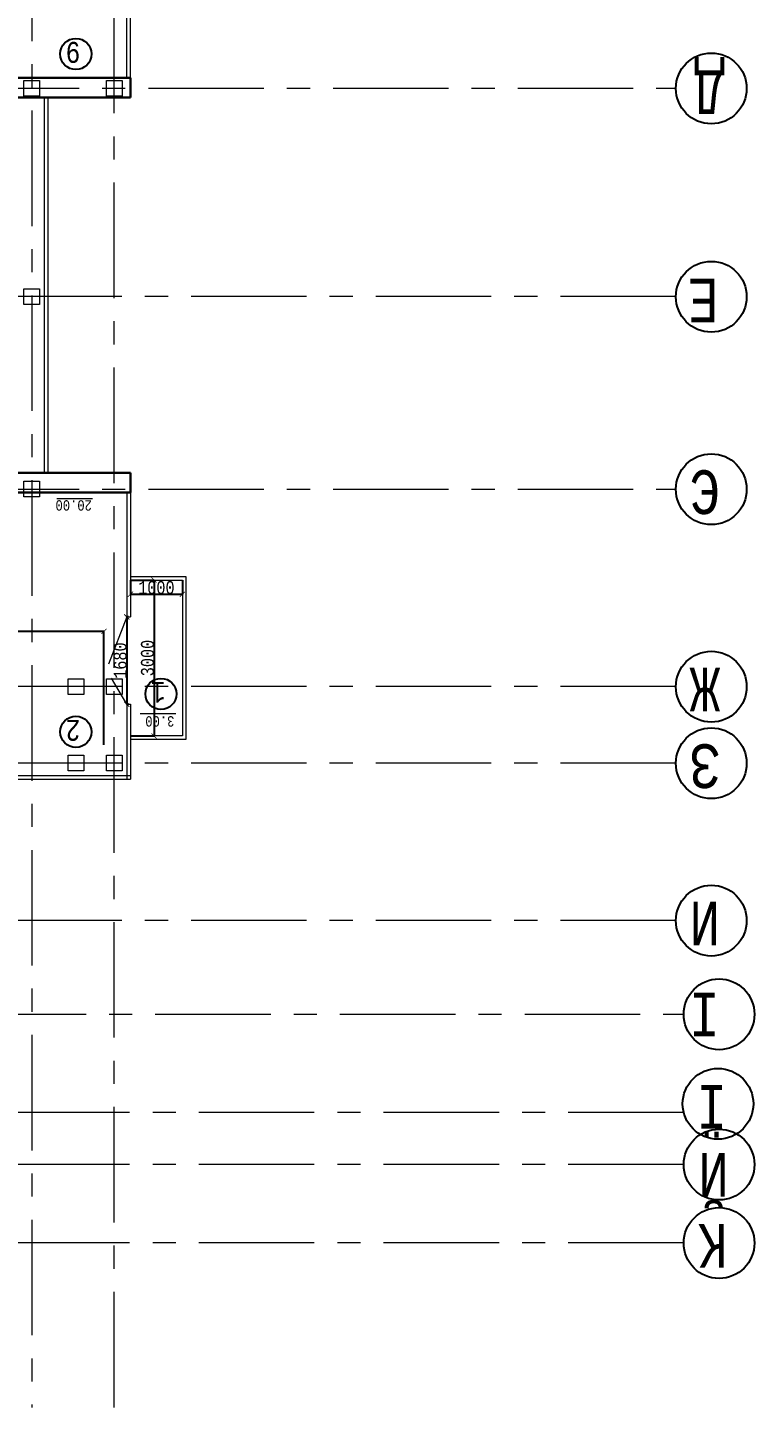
# Model space of a CAD drawing. Header units: millimetres. Extents: x -689206 to 4969298, y -1019800 to 703299.
# Drawn here: x 386916 to 400911, y -964574 to -938033 of the extents above; entities that cross this region are included whole.
import ezdxf

# ---------------------------------------------------------------- set-up
doc = ezdxf.new("R2010")
doc.units = ezdxf.units.MM
doc.linetypes.add('осеваяX2', pattern=[101.6, 63.5, -12.7, 12.7, -12.7])
for name, color, linetype, lineweight in [('б', 231, 'Continuous', 30), ('БАЛКОН', 7, 'Continuous', 20), ('ОКНА', 250, 'Continuous', 20), ('ПЕРЕГОРОДКИ', 252, 'Continuous', 9), ('РАЗМЕРЫ', 7, 'Continuous', 9), ('стены', 7, 'Continuous', 20)]:
    doc.layers.add(name, color=color, linetype=linetype, lineweight=lineweight)
doc.layers.add('сетка', color=104, linetype='Continuous')
doc.layers.add('четотам', color=7, linetype='Continuous')
doc.styles.add('Аннотативный', font='isocteur.ttf', dxfattribs={"width": 0.7, "height": 250})
doc.dimstyles.new('Аннотативный', dxfattribs={"dimscale": 0, "dimtxt": 250, "dimasz": 100, "dimexe": 1.25, "dimexo": 0.625, "dimtad": 1, "dimdec": 0, "dimtxsty": 'Аннотативный', "dimblk": 'ARCHTICK', "dimcen": 2.5, "dimadec": 0, "dimazin": 0, "dimtfac": 1, "dimtdec": 0, "dimtmove": 0, "dimatfit": 3, "dimfxl": 1, "dimarcsym": 0})

# ---------------------------------------------------------------- blocks, each defined once
blk = doc.blocks.new('_ArchTick')
at = {"color": 0, "linetype": 'ByBlock', "const_width": 0.15}
blk.add_lwpolyline([(-0.5, -0.5), (0.5, 0.5)], dxfattribs=at)
blk = doc.blocks.new('*D4279')
at = {"layer": 'Defpoints', "color": 0, "linetype": 'ByBlock', "lineweight": 5, "transparency": 16777216}
for p in [(388896, -948659), (388896, -951659), (389352, -951659)]:
    blk.add_point(p, dxfattribs=at)
at = {"layer": 'б', "color": 0, "linetype": 'ByBlock', "lineweight": -2, "transparency": 16777216}
for p, q in [((388897, -948659), (389353, -948659)), ((389352, -948659), (389352, -951659)), ((388897, -951659), (389353, -951659))]:
    blk.add_line(p, q, dxfattribs=at)
at = {"layer": 'б', "color": 0, "linetype": 'ByBlock', "lineweight": -2, "transparency": 16777216, "xscale": 100, "yscale": 100, "zscale": 100}
for p, rotation in [((389352, -948659), 90), ((389352, -951659), 270)]:
    blk.add_blockref('_ArchTick', p, dxfattribs=dict(at, rotation=rotation))
at = {"layer": 'б', "color": 0, "linetype": 'ByBlock', "lineweight": 5, "transparency": 16777216, "insert": (389226, -950159), "char_height": 250, "attachment_point": 5, "rotation": 90, "style": 'Аннотативный'}
blk.add_mtext('3000', dxfattribs=at)
blk = doc.blocks.new('*D4280')
at = {"layer": 'Defpoints', "color": 0, "linetype": 'ByBlock', "lineweight": 5, "transparency": 16777216}
for p in [(388896, -948659), (389896, -948659), (389896, -948932)]:
    blk.add_point(p, dxfattribs=at)
at = {"layer": 'б', "color": 0, "linetype": 'ByBlock', "lineweight": -2, "transparency": 16777216}
for p, q in [((388896, -948659), (388896, -948933)), ((389896, -948659), (389896, -948933)), ((388896, -948932), (389896, -948932))]:
    blk.add_line(p, q, dxfattribs=at)
at = {"layer": 'б', "color": 0, "linetype": 'ByBlock', "lineweight": -2, "transparency": 16777216, "xscale": 100, "yscale": 100, "zscale": 100, "rotation": 180}
blk.add_blockref('_ArchTick', (388896, -948932), dxfattribs=at)
at = {"layer": 'б', "color": 0, "linetype": 'ByBlock', "lineweight": -2, "transparency": 16777216, "xscale": 100, "yscale": 100, "zscale": 100}
blk.add_blockref('_ArchTick', (389896, -948932), dxfattribs=at)
at = {"layer": 'б', "color": 0, "linetype": 'ByBlock', "lineweight": 5, "transparency": 16777216, "insert": (389396, -948806), "char_height": 250, "attachment_point": 5, "style": 'Аннотативный'}
blk.add_mtext('1000', dxfattribs=at)
blk = doc.blocks.new('*D4344')
at = {"layer": 'Defpoints', "color": 0, "linetype": 'ByBlock', "lineweight": 5, "transparency": 16777216}
for p in [(384386, -949646), (384386, -951686), (388386, -951830)]:
    blk.add_point(p, dxfattribs=at)
at = {"layer": 'РАЗМЕРЫ', "color": 0, "linetype": 'ByBlock', "lineweight": -2, "transparency": 16777216}
for p, q in [((384386, -951686), (384386, -949645)), ((388386, -949646), (384386, -949646)), ((388386, -951830), (388386, -949645))]:
    blk.add_line(p, q, dxfattribs=at)
at = {"layer": 'РАЗМЕРЫ', "color": 0, "linetype": 'ByBlock', "lineweight": -2, "transparency": 16777216, "xscale": 100, "yscale": 100, "zscale": 100, "rotation": 180}
blk.add_blockref('_ArchTick', (384386, -949646), dxfattribs=at)
at = {"layer": 'РАЗМЕРЫ', "color": 0, "linetype": 'ByBlock', "lineweight": -2, "transparency": 16777216, "xscale": 100, "yscale": 100, "zscale": 100}
blk.add_blockref('_ArchTick', (388386, -949646), dxfattribs=at)
at = {"layer": 'РАЗМЕРЫ', "color": 0, "linetype": 'ByBlock', "lineweight": 20, "transparency": 16777216, "insert": (386386, -949520), "char_height": 250, "attachment_point": 5, "style": 'Аннотативный'}
blk.add_mtext('4000', dxfattribs=at)
blk = doc.blocks.new('*D4433')
at = {"layer": 'Defpoints', "color": 0, "lineweight": 5, "ltscale": 35, "transparency": 16777216}
for p in [(388861, -949369), (388826, -951049), (388861, -951049)]:
    blk.add_point(p, dxfattribs=at)
at = {"layer": 'РАЗМЕРЫ', "color": 0, "lineweight": -2, "ltscale": 35, "transparency": 16777216}
for p, q in [((388860, -949369), (388825, -949369)), ((388826, -949369), (388826, -951049)), ((388860, -951049), (388825, -951049))]:
    blk.add_line(p, q, dxfattribs=at)
at = {"layer": 'РАЗМЕРЫ', "color": 0, "lineweight": -2, "ltscale": 35, "transparency": 16777216, "xscale": 100, "yscale": 100, "zscale": 100}
for p, rotation in [((388826, -949369), 90), ((388826, -951049), 270)]:
    blk.add_blockref('_ArchTick', p, dxfattribs=dict(at, rotation=rotation))
at = {"layer": 'РАЗМЕРЫ', "color": 0, "lineweight": 9, "ltscale": 35, "transparency": 16777216, "insert": (388700, -950209), "char_height": 250, "attachment_point": 5, "rotation": 90, "style": 'Аннотативный'}
blk.add_mtext('1680', dxfattribs=at)

msp = doc.modelspace()

# ---------------------------------------------------------------- linework, layer by layer
at = {"layer": 'б', "color": 18, "linetype": 'ByBlock', "lineweight": 9, "true_color": 0x000000}
msp.add_line((389966.1, -948588.5), (389966.1, -951728.5), dxfattribs=at)
at = {"layer": 'БАЛКОН', "lineweight": 9}
for p, q in [((388896.1, -948588.5), (389966.1, -948588.5)), ((388896.1, -948658.5), (389896.1, -948658.5)), ((389896.1, -948658.5), (389896.1, -951658.5)), ((389896.1, -951658.5), (388896.1, -951658.5)), ((389966.1, -951728.5), (388896.1, -951728.5))]:
    msp.add_line(p, q, dxfattribs=at)
at = {"layer": 'ОКНА', "color": 0}
for p, q in [((384386.1, -952418.3), (388896.1, -952418.3)), ((384386.1, -952488.3), (388896.1, -952488.3))]:
    msp.add_line(p, q, dxfattribs=at)
at = {"layer": 'ПЕРЕГОРОДКИ', "color": 18, "linetype": 'ByBlock', "lineweight": 9, "true_color": 0x000000}
for p, q in [((388824.8, -949369), (388476.4, -950275.2)), ((388824.8, -951049), (388534.8, -950546.6))]:
    msp.add_line(p, q, dxfattribs=at)
at = {"layer": 'РАЗМЕРЫ', "linetype": 'осеваяX2', "lineweight": 5, "ltscale": 35}
for p, q in [((386996.7, -914735.9), (386996.7, -964573.6)), ((388586.1, -964573.6), (388586.1, -914735.9)), ((332346.7, -939200.3), (399399.4, -939200.3)), ((332346.7, -946910.3), (399399.4, -946910.3)), ((332479.4, -957010.3), (399549.4, -957010.3)), ((399549.4, -961409.7), (332346.7, -961408.5))]:
    msp.add_line(p, q, dxfattribs=at)
at = {"layer": 'РАЗМЕРЫ', "lineweight": 9, "ltscale": 35}
for p, q in [((388826.1, -938998.3), (388826.1, -937225.5)), ((388896.1, -939378.3), (388896.1, -937225.5)), ((388826.1, -949369), (388896.1, -949369)), ((388826.1, -951049), (388896.1, -951049)), ((388896.1, -951658.5), (388896.1, -952488.3))]:
    msp.add_line(p, q, dxfattribs=at)
at = {"layer": 'РАЗМЕРЫ', "lineweight": 5}
for p, q in [((387236.7, -939378.3), (387236.7, -946598.3)), ((387306.7, -939378.3), (387306.7, -946598.3)), ((388826.1, -946978.3), (388826.1, -949369)), ((388896.1, -946978.3), (388896.1, -949369)), ((388826.1, -951049), (388826.1, -952488.3)), ((388896.1, -951049), (388896.1, -952488.3))]:
    msp.add_line(p, q, dxfattribs=at)
at = {"layer": 'РАЗМЕРЫ'}
for p, q in [((388169.1, -947099.1), (387479.9, -947099.1)), ((389773, -951234.8), (389083.7, -951234.8))]:
    msp.add_line(p, q, dxfattribs=at)
at = {"layer": 'сетка', "color": 0}
for centre in [(400080.2, -939202.5), (400080.2, -943210.5), (400080.2, -946912.5), (400080.2, -950710.5), (400080.2, -952183), (400080.2, -955210.5), (400230.2, -957012.5), (400209.5, -958733.8), (400230.2, -959902.5), (400230.2, -961411.9)]:
    msp.add_circle(centre, 680.7, dxfattribs=at)
at = {"layer": 'стены', "lineweight": 30}
for p, q in [((388896.1, -938998.3), (385183.8, -938998.3)), ((388896.1, -939378.3), (388896.1, -938998.3)), ((385183.8, -939378.3), (387306.7, -939378.3)), ((388896.1, -939378.3), (387306.7, -939378.3)), ((385187.5, -946598.3), (387306.7, -946598.3)), ((388386.1, -946598.3), (387306.7, -946598.3)), ((388386.1, -946598.3), (388896.1, -946598.3)), ((388896.1, -946978.3), (388896.1, -946598.3)), ((388896.1, -946978.3), (385185, -946978.3))]:
    msp.add_line(p, q, dxfattribs=at)
at = {"layer": 'стены', "linetype": 'осеваяX2', "lineweight": 5, "ltscale": 35}
for p, q in [((399399.4, -943208.3), (332346.7, -943208.3)), ((399399.4, -950708.3), (332346.7, -950708.3)), ((399399.4, -952180.8), (332346.7, -952180.8)), ((399399.4, -955208.3), (332346.7, -955208.3)), ((399549.4, -958900.3), (332346.7, -958900.3)), ((399549.4, -959900.3), (332346.7, -959900.3))]:
    msp.add_line(p, q, dxfattribs=at)
at = {"layer": 'стены'}
for points in [[(387146.7, -939350.3), (386846.7, -939350.3), (386846.7, -939050.3), (387146.7, -939050.3)], [(388736.1, -939350.3), (388436.1, -939350.3), (388436.1, -939050.3), (388736.1, -939050.3)], [(387146.7, -943358.3), (386846.7, -943358.3), (386846.7, -943058.3), (387146.7, -943058.3)], [(387146.7, -947060.3), (386846.7, -947060.3), (386846.7, -946760.3), (387146.7, -946760.3)], [(387996.7, -950858.3), (387696.7, -950858.3), (387696.7, -950558.3), (387996.7, -950558.3)], [(388736.1, -950858.3), (388436.1, -950858.3), (388436.1, -950558.3), (388736.1, -950558.3)], [(387996.7, -952330.8), (387696.7, -952330.8), (387696.7, -952030.8), (387996.7, -952030.8)], [(388736.1, -952330.8), (388436.1, -952330.8), (388436.1, -952030.8), (388736.1, -952030.8)]]:
    msp.add_lwpolyline(points, close=True, dxfattribs=at)
at = {"layer": 'четотам'}
for centre in [(387846.7, -938540.2), (389484.7, -950850.2), (387846.7, -951580.2)]:
    msp.add_circle(centre, 300, dxfattribs=at)

# ---------------------------------------------------------------- texts
at = {"layer": 'РАЗМЕРЫ', "lineweight": 20, "ltscale": 150, "char_height": 401.1, "width": 1460, "attachment_point": 1, "rotation": 180, "style": 'Аннотативный'}
for s, insert in [('9', (387932.6, -938710)), ('1', (389570.6, -951020)), ('2', (387932.6, -951750))]:
    msp.add_mtext(s, dxfattribs=dict(at, insert=insert))
at = {"layer": 'РАЗМЕРЫ', "lineweight": 5, "ltscale": 35, "char_height": 841.3, "width": 7009.377, "attachment_point": 1, "rotation": 180, "style": 'Аннотативный'}
for s, insert in [('Д', (400336.1, -939696.8)), ('Е', (400215.9, -943704.8)), ('Є', (400251.1, -947389.2)), ('Ж', (400251.1, -951187.2)), ('З', (400251.1, -952659.8)), ('И', (400251.1, -955687.2)), ('І', (400242.5, -957436.4)), ('Ї', (400380.5, -959210.6)), ('Й', (400418.7, -960520.1)), ('К', (400401.1, -961888.7))]:
    msp.add_mtext(s, dxfattribs=dict(at, insert=insert))
at = {"layer": 'РАЗМЕРЫ', "char_height": 200, "width": 656.117, "attachment_point": 1, "rotation": 180, "style": 'Аннотативный'}
for s, insert in [('20.00', (388155, -947323.2)), ('3.00', (389743.7, -951477.7))]:
    msp.add_mtext(s, dxfattribs=dict(at, insert=insert))

# ---------------------------------------------------------------- dimensions: what is measured, and where the dimension line sits
at = {"layer": 'б', "color": 18, "linetype": 'ByBlock', "lineweight": 5, "true_color": 0x000000}
for p2, distance, picture, middle in [((389896.1, -948658.5), -273, '*D4280', (389396.1, -948805.9)), ((388896.1, -951658.5), 456, '*D4279', (389226.5, -950158.5))]:
    dim = msp.add_aligned_dim(p1=(388896.1, -948658.5), p2=p2, distance=distance, dimstyle='Аннотативный', dxfattribs=at)
    dim.commit()
    dim.dimension.update_dxf_attribs({"geometry": picture, "text_midpoint": middle})
at = {"layer": 'РАЗМЕРЫ', "linetype": 'ByBlock', "lineweight": 20}
dim = msp.add_linear_dim(base=(384386.1, -949645.8), p1=(388386.1, -951830.4), p2=(384386.1, -951686.4), angle=180, dimstyle='Аннотативный', dxfattribs=at)
dim.commit()
dim.dimension.update_dxf_attribs({"geometry": '*D4344', "text_midpoint": (386386.1, -949520.1)})
at = {"layer": 'РАЗМЕРЫ', "lineweight": 9, "ltscale": 35}
dim = msp.add_linear_dim(base=(388826.1, -951049), p1=(388861.1, -949369), p2=(388861.1, -951049), angle=270, dimstyle='Аннотативный', dxfattribs=at)
dim.commit()
dim.dimension.update_dxf_attribs({"geometry": '*D4433', "text_midpoint": (388700.4, -950209)})

doc.saveas('drawing.dxf')
